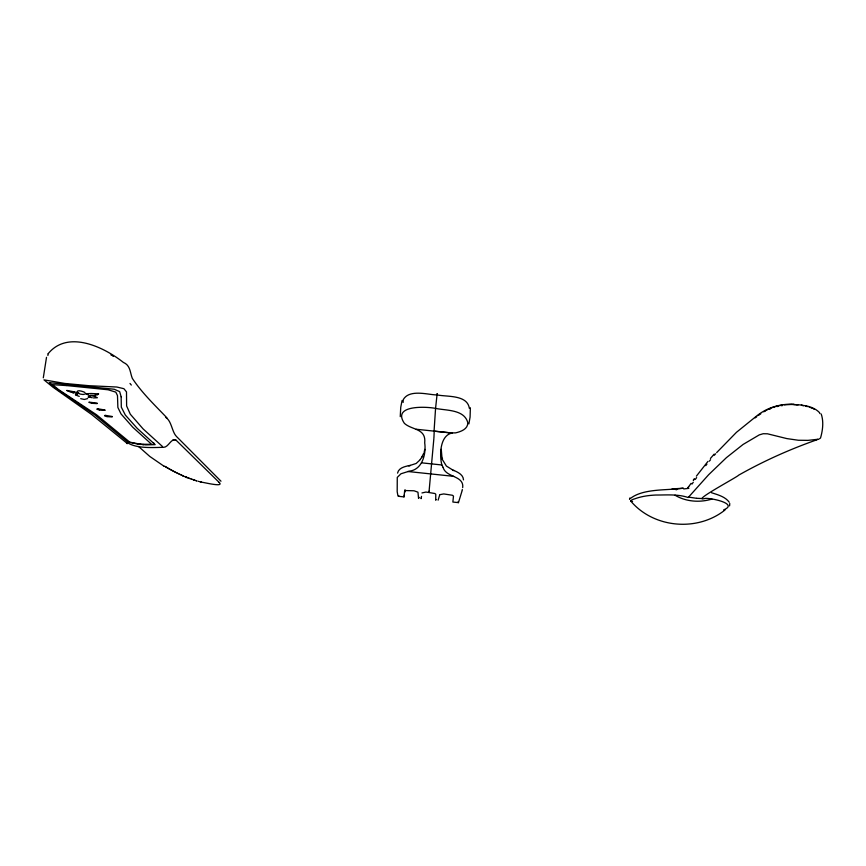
<?xml version="1.0" encoding="UTF-8"?>
<svg xmlns="http://www.w3.org/2000/svg" width="866" height="866" viewBox="0 0 866 866"><rect width="100%" height="100%" fill="white"/><g stroke="black" fill="none" stroke-linecap="round" stroke-linejoin="round"><path stroke-width="1.3" d="M463.505 479.872C463.245 474.211 456.967 471.84 452.474 469.794M470.368 407.778L470.086 417.076L468.885 423.918M441.27 449.302L441.887 456.804M400.254 416.654L400.741 407.312L402.062 400.547M421.136 497.896L421.114 498.675L421.515 496.359M433.942 437.492L434.202 431.246M43.3 377.836L46.515 357.301M196.55 480.922L194.753 480.154M433.888 438.348L428.984 492.343L429.114 491.174M629.506 499.206C642.204 488.186 666.907 490.589 682.787 488.251M469.35 408.341C467.337 394.495 446.748 397.007 437.005 394.885C429.449 395.199 409.553 388.542 403.285 399.605M461.946 491.249L458.45 502.637L452.864 502.042L453.492 496.077L452.312 495.233L443.728 493.934L439.701 494.702M409.683 471.104C422.489 469.459 426.31 453.665 424.708 442.916C426.267 428.172 412.086 430.283 404.411 423.377C391.627 404.66 426.494 406.587 435.566 408.384L434.072 430.997M435.576 408.265L437.157 393.597L437.103 394.203M405.05 490.492L404.833 492.126M421.959 492.949L425.953 492.05L434.916 493.512L435.771 494.259L435.728 500.234L436.031 499.476M403.155 400.189L403.134 402.441M397.57 473.117C398.685 467.543 405.385 466.428 410.159 465.378M404.411 495.006L404.011 496.889L404.682 490.546L414.024 490.784L417.953 492.18L418.559 498.415L419.22 497.376M405.028 489.788L404.866 490.741M439.582 495.33L438.109 500.169M462.682 487.623C464.23 475.38 445.968 477.772 443.111 467.445M462.314 489.496L462.098 490.557M424.795 449.357L424.232 451.76M48.041 353.988L47.89 355.525M729.573 505.906L729.757 503.46M423.864 452.972L421.547 457.605M48.128 353.729C67.754 329.632 103.79 346.92 123.362 362.41C130.614 365.409 129.943 372.586 132.336 378.399C142.024 392.991 154.841 405.191 166.878 417.802M629.55 498.697L629.863 497.993M105.024 410.311L99.59 410.127M127.908 442.927C136.72 448.577 152.405 447.57 163.652 447.311C168.556 447.3 171.176 437.85 175.95 440.069L219.044 482.297M422.132 456.728L422.792 456.75M89.945 396.206L88.895 397.007L92.24 397.754M420.14 459.64L421.374 457.833M66.79 390.414L72.776 391.573M691.977 484.105L693.287 482.232M75.494 394.669L76.165 394.322M419.804 460.106L416.178 463.462L410.332 465.345M691.09 483.358L687.777 487.915L688.687 486.854M695.279 479.439L696.632 477.588M694.337 478.92L693.276 480.349L694.218 479.093M696.383 476.148L707.977 461.372M705.714 465.659L706.916 464.165M816.357 439.971L818.348 439.224L807.989 440.361L798.376 440.253L786.869 438.597L767.471 433.801L763.195 433.725L759.287 434.884L743.082 444.453L726.379 457.681L708.615 474.752L688.232 497.495M709.341 461.177L710.575 459.684M710.423 458.471L714.169 454.141M398.945 495.926L397.949 495.861L397.191 491.715L397.267 477.393L400.99 473.767L409.033 471.234M714.342 455.245L715.619 453.784M77.301 394.366L75.678 393.619M716.669 452.593L736.468 432.307L757.328 415.431M89.014 402.127L97.187 403.155M96.949 409.001L97.999 408.839M77.962 393.705L78.492 392.937L80.083 394.062L83.125 394.506L86.21 393.738L89.891 395.989M220.992 481.204L176.686 436.691C171.901 432.156 171.782 421.266 165.871 417.477M819.377 438.878L820.524 438.001C822.722 430.467 823.869 421.569 821.195 413.98M755.152 417.888L756.787 416.676M104.526 415.539L105.544 415.399M723.684 509.858C739.055 503.731 710.834 497.831 705.26 498.415C689.304 502.551 737.496 476.982 738.666 475.163C763.314 461.21 789.262 449.562 815.956 440.123M758.464 415.464L759.309 414.857M757.793 415.106C767.99 407.247 781.067 403.697 793.862 404.205M760.045 414.338L760.792 413.807M725.091 509.922C697.476 532.049 653.613 528.206 630.708 501.024C631.725 499.303 634.518 499.087 636.337 498.275C642.594 496.196 649.175 495.33 655.735 495.038C666.474 495.071 677.753 493.988 688.091 497.485M763.736 411.826L765.1 410.971M765.252 410.885L766.009 410.452M49.351 382.718L55.067 387.816L94.491 414.662L127.508 441.898L138.906 444.312M766.648 410.105L767.59 409.618M769.712 409.163L770.383 408.849M768.272 409.272L770.318 408.362M688.849 488.337L683.718 488.944M770.502 408.287L772.093 407.67M199.526 481.702L201.442 481.972M87.628 398.598L84.338 399.464L80.7 398.674M197.989 481.312L198.812 481.399M97.089 403.61L91.742 403.307M97.674 394.636L98.616 393.954M772.624 407.475L774.605 406.825M773.923 407.464L774.626 407.236M112.147 416.936L107.07 416.633M711.874 499.087C699.804 502.789 685.915 501.782 674.982 495.19M88.862 397.018L88.007 397.158M97.522 394.68L95.585 395.113M196.799 480.738L196.052 480.619M775.46 406.576L778.123 405.894M777.008 406.576L778.058 406.327M49.459 382.685L114.204 389.245L119.66 391.605L121.143 396.78M778.772 405.753L782.301 405.115M76.598 394.236L77.518 394.149M781.381 405.71L782.561 405.548M95.195 395.167L93.95 395.307M784.369 404.844L791.394 404.465M683.447 488.186L672.016 488.933L676.303 488.792M93.052 395.383L91.482 395.437M193.887 480.132L193.432 479.807L194.698 480.175M87.001 393.684L86.156 393.554M87.163 393.673L88.224 393.619M88.386 393.619L90.919 393.521M676.779 489.691L675.935 489.723M91.06 393.51L98.486 393.835M91.287 395.437L90.432 395.437M702.239 498.556L696.556 498.296M791.513 404.465L801.84 404.996M98.107 408.839L104.905 409.997M105.652 415.399L112.255 416.503M153.217 443.067L154.061 443.251M793.7 404.519L796.72 404.703M142.868 444.247L151.658 444.345L132.779 427.252L121.013 413.894L117.873 407.453L117.484 395.6L115.828 392.146L108.131 389.776L66.855 385.597M143.453 444.756L138.473 443.825M66.736 385.597L52.48 384.656L58.542 389.581L96.548 414.771L129.748 442.158L138.311 443.803M452.074 433.032L434.126 431.138M200.284 481.788L201.41 482.189M696.34 498.275L688.957 497.16M796.817 404.714L798.116 404.855M632.57 501.49L630.708 501.024M139.946 443.998L145.683 444.886L155.166 444.648L137.261 428.399L125.332 415.063L121.305 407.139L121.153 396.909M140.454 444.496L139.047 444.334M193.248 479.612L193.562 479.84M452.193 433.043L416.221 429.244M441.887 458.774L446.401 466.06L452.312 469.729M421.493 462.823L441.877 464.977L443.013 467.25M408.438 465.735L409.878 465.886M452.821 470.422L454.26 470.574M407.778 471.494L453.676 476.343M398.414 496.294L404.011 496.889M191.267 479.071L192.111 479.234M435.566 408.384C446.271 410.668 464.154 409.304 467.759 422.532C468.203 429.135 460.636 431.755 455.462 432.892C440.285 431.777 439.03 453.903 441.833 464.858M181.633 475.282L182.445 475.434M93.452 397.927L97.371 397.743L94.838 396.466M173.211 439.636L175.83 439.96M164.15 466.244L165.276 466.46M192.36 479.45L193.021 479.558M189.99 478.736L191.018 478.844M189.102 478.303L189.968 478.465M188.084 477.913L188.95 478.086M187.099 477.534L187.954 477.707M186.136 477.155L186.969 477.318M184.285 476.397L185.097 476.56M185.237 476.787L186.028 476.95M182.52 475.65L183.321 475.813M180.832 474.904L181.6 475.055M180.009 474.525L180.778 474.687M178.407 473.778L179.154 473.929M179.197 474.146L179.944 474.308M176.859 473.031L177.606 473.193M177.627 473.399L178.374 473.561M801.396 405.299C807.686 405.624 814.928 407.799 819.442 412.541M176.101 472.663L176.848 472.814M174.618 471.916L175.343 472.067M175.354 472.284L176.079 472.435M172.475 470.801L173.189 470.952M173.178 471.169L173.904 471.32M173.893 471.537L174.618 471.699M801.656 405.342L803.702 405.721M171.089 470.054L171.782 470.206M171.782 470.422L172.496 470.584M79.25 396.39L75.472 394.907M169.736 469.307L170.429 469.459M170.407 469.675L171.1 469.827M167.766 468.181L168.459 468.344M168.415 468.56L169.108 468.712M169.065 468.928L169.768 469.08M165.85 467.066L166.543 467.218M166.478 467.434L167.17 467.597M167.116 467.813L167.809 467.965M165.222 466.687L165.915 466.839M90.465 395.459L94.74 396.444M201.659 482.2C204.408 482.427 224.77 487.666 219.12 482.373M72.961 391.616L74.054 391.876M106.929 416.6L104.71 415.853M74.259 391.919L77.085 392.59M99.46 410.094L97.165 409.315M91.601 403.275L89.176 402.419M77.442 392.677L78.092 392.709M805.759 406.186L807.404 406.63M73.978 393.186L72.549 392.774M711.484 492.711C717.741 494.767 725.167 496.619 729.248 502.237M186.309 477.263L187.132 477.794M185.324 476.885L186.125 477.415M71.488 392.439L66.92 390.577M809.201 407.182L809.786 407.377M810.922 407.799L812.286 408.362M182.542 475.759L183.3 476.268M813.455 408.904L814.083 409.228M458.45 502.637L458.006 501.836M84.987 392.504C83.374 391.594 77.106 389.364 77.106 391.962M110.913 354.887L111.768 355.396M164.031 466.233L149.796 456.447L138.517 446.455M112.612 355.915L113.435 356.424M126.555 443.414L127.41 443.598L91.634 414.489L52.685 386.972L43.971 379.849L64.842 383.454L89.025 385.706L116.845 387.026L123.881 388.682L126.49 391.876L126.62 405.97L130.301 414.208L143.096 428.908L162.548 446.575M131.318 385.067L130.008 383.454M819.701 412.985L819.961 413.602M442.515 458.839L442.061 457.465"/></g></svg>
